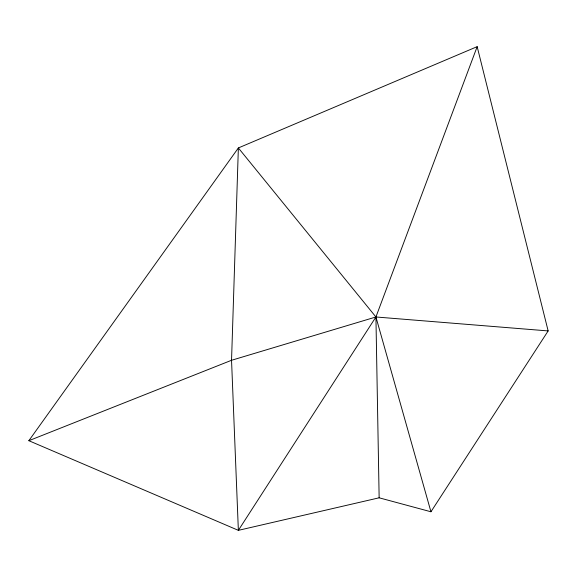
<?xml version="1.0" encoding="UTF-8"?>
<svg xmlns="http://www.w3.org/2000/svg" width="577" height="577" viewBox="0 0 577 577"><rect width="100%" height="100%" fill="white"/><g stroke="black" fill="none" stroke-linecap="round" stroke-linejoin="round"><path stroke-width="0.87" d="M430.947 511.77L375.923 316.982L238.366 147.95L231.543 360.279L238.366 530.35L375.923 316.982L477.165 46.65L238.366 147.95L28.85 440.698L238.366 530.35L379.147 497.807L430.947 511.77L548.15 330.924L477.165 46.65M28.85 440.698L231.543 360.279L375.923 316.982L548.15 330.924M375.923 316.982L379.147 497.807"/></g></svg>
